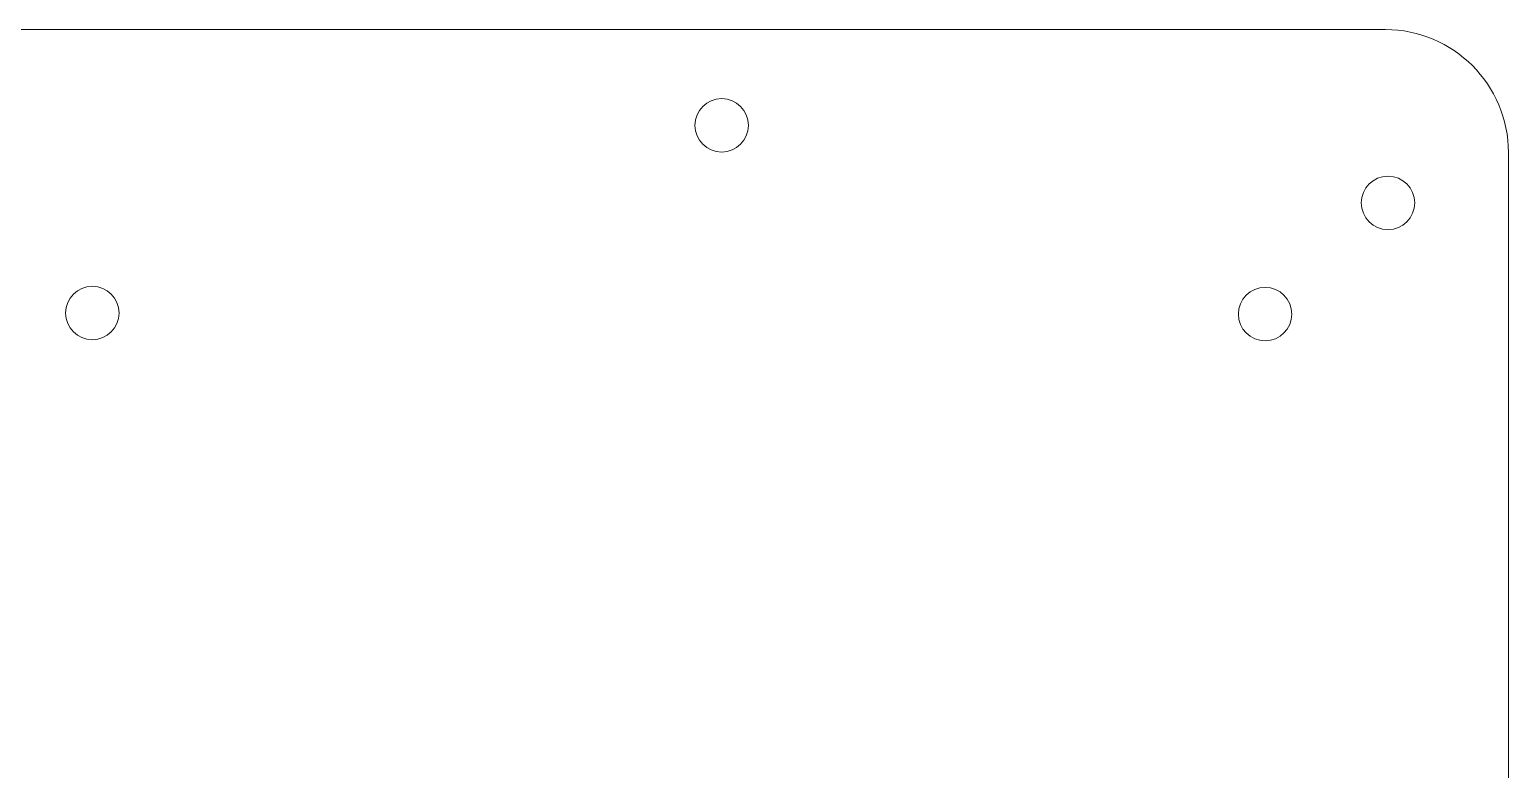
# Model space of a CAD drawing. Header units: millimetres. Extents: x 0 to 203, y 0 to 191.
# Drawn here: x 118.4 to 202.6, y 148.9 to 190.9 of the extents above; entities that cross this region are included whole.
import ezdxf

# ---------------------------------------------------------------- set-up
doc = ezdxf.new("R2010")
doc.units = ezdxf.units.MM
doc.layers.add('Cut', color=7, linetype='Continuous', lineweight=0, true_color=0xde3535)

msp = doc.modelspace()

# ---------------------------------------------------------------- linework, layer by layer
at = {"layer": 'Cut', "lineweight": 0}
for p, q in [((87.943, 190.944), (157.822, 190.944)), ((157.822, 190.944), (193.523, 190.944)), ((193.523, 190.944), (195.581, 190.944)), ((202.581, 179.737), (202.581, 45.407))]:
    msp.add_line(p, q, dxfattribs=at)
at = {"layer": 'Cut'}
msp.add_line((202.581, 179.737), (202.581, 183.944), dxfattribs=at)
at = {"layer": 'Cut', "lineweight": 0}
for centre in [(157.822, 185.496), (195.729, 181.084), (122.019, 174.818), (188.738, 174.759)]:
    msp.add_circle(centre, 1.52, dxfattribs=at)
msp.add_arc((195.581, 183.944), 7, 0, 90, dxfattribs=at)

doc.saveas('drawing.dxf')
